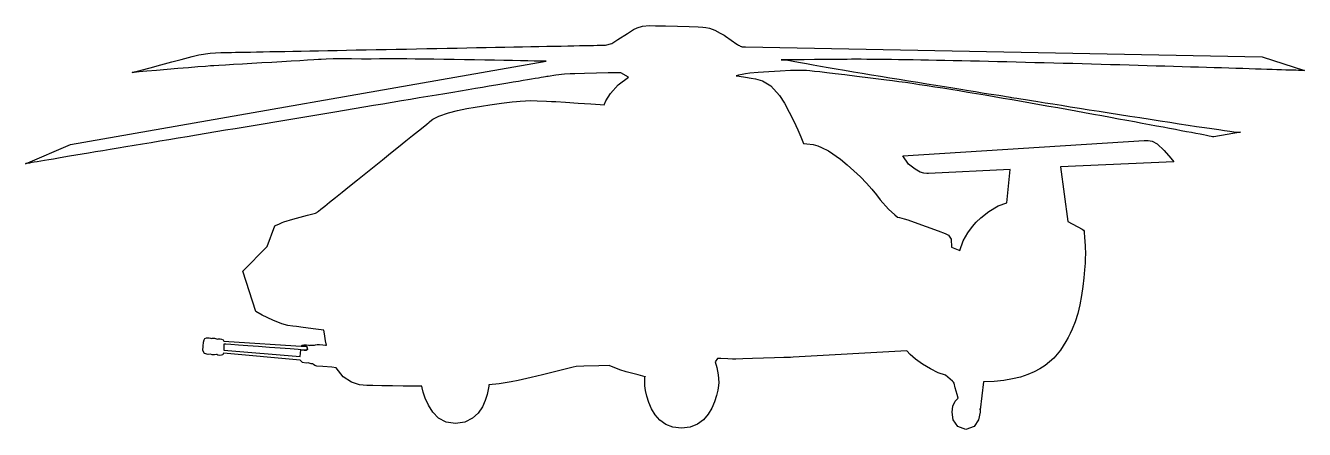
# Model space of a CAD drawing. Extents: x 24779 to 25618, y 6466 to 6731.
import ezdxf

# ---------------------------------------------------------------- set-up
doc = ezdxf.new("R2010")
doc.units = 0
doc.header["$MEASUREMENT"] = 0
doc.layers.add('LAYER_1', color=7, linetype='CONTINUOUS')

msp = doc.modelspace()

# ---------------------------------------------------------------- linework, layer by layer
at = {"layer": 'LAYER_1', "linetype": 'CONTINUOUS'}
msp.add_lwpolyline([(25140.32, 6507.12), (25138.32, 6506.63), (25133.12, 6505.38), (25125.96, 6503.64), (25118.07, 6501.73), (25110.68, 6499.94), (25105.02, 6498.55), (25102.31, 6497.88), (25097.61, 6496.96), (25089.8, 6495.71), (25083, 6495.15), (25082.92, 6494.3), (25082.61, 6492.01), (25081.91, 6488.7), (25080.66, 6484.75), (25078.73, 6480.57), (25075.96, 6476.57), (25072.21, 6473.15), (25067.32, 6470.7), (25061.16, 6469.63), (25054.96, 6470.53), (25050, 6473.23), (25046.15, 6477.14), (25043.28, 6481.67), (25041.27, 6486.22), (25039.98, 6490.2), (25039.3, 6493.02), (25039.11, 6494.1), (25037.42, 6494.13), (25032.99, 6494.2), (25026.78, 6494.3), (25019.72, 6494.41), (25012.77, 6494.52), (25006.87, 6494.59), (25002.99, 6494.62), (24998.14, 6495.04), (24992.79, 6496.71), (24987.5, 6500.25), (24982.83, 6506.28), (24979.86, 6506.55), (24974.07, 6507.05), (24970.12, 6507.33), (24968.91, 6507.71), (24967.98, 6508.42), (24967.6, 6508.8), (24966.35, 6508.89), (24965.11, 6509.29), (24964.56, 6509.53), (24963.1, 6509.18), (24960.77, 6509.64), (24959.1, 6511.32), (24908.81, 6515.73), (24908.39, 6514.81), (24907.55, 6514.43), (24906.29, 6514.36), (24905.21, 6514.57), (24904.53, 6514.85), (24904.29, 6514.99), (24903.07, 6514.7), (24901.41, 6514.8), (24900.41, 6515.2), (24898.75, 6514.98), (24896.46, 6515.63), (24895.37, 6517.51), (24895.6, 6520.34), (24895.86, 6522.94), (24896.1, 6524.65), (24896.68, 6525.54), (24897.83, 6525.93), (24898.62, 6525.91), (24899.4, 6525.82), (24900.29, 6525.62), (24900.72, 6525.39), (24901.53, 6525.72), (24902.33, 6525.75), (24902.93, 6525.6), (24903.53, 6525.48), (24904.32, 6525.25), (24904.71, 6525.07), (24905.41, 6525.28), (24906.07, 6525.31), (24906.71, 6525.18), (24907.59, 6525.05), (24908.59, 6524.64), (24909.12, 6523.6), (24963.19, 6520.24), (24963.78, 6519.49), (24964.01, 6518.33), (24963.19, 6517.72), (24961.53, 6517.86), (24957.83, 6518.15), (24952.55, 6518.56), (24946.15, 6519.04), (24939.11, 6519.58), (24931.88, 6520.12), (24924.92, 6520.64), (24918.7, 6521.1), (24913.69, 6521.48), (24910.34, 6521.73), (24909.12, 6521.82), (24909.02, 6517.72), (24959.1, 6513.63), (24959.62, 6518.04), (24960.34, 6518), (24961.85, 6517.9), (24963.19, 6517.72), (24963.82, 6518.33), (24963.96, 6519.49), (24963.19, 6520.24), (24961.55, 6520.27), (24960.25, 6520.32), (24959.73, 6520.35), (24960.47, 6520.99), (24961.65, 6521.35), (24963.3, 6521.29), (24964.55, 6521.06), (24965.02, 6520.86), (24965.08, 6520.77), (24965.54, 6521.03), (24966.34, 6521.16), (24967.29, 6521.08), (24967.99, 6521.01), (24968.41, 6520.98), (24968.55, 6520.98), (24969.26, 6521.33), (24970.36, 6521.61), (24971.91, 6521.61), (24973.97, 6521.3), (24975.7, 6521.07), (24976.42, 6520.98), (24975.84, 6523.94), (24975.15, 6528.55), (24974.64, 6530.95), (24969.56, 6531.55), (24961.13, 6532.66), (24956.68, 6533.26), (24954.35, 6533.49), (24951.18, 6533.98), (24947.23, 6535.05), (24941.19, 6537.52), (24934.28, 6540.83), (24930.12, 6543.24), (24921.51, 6569.59), (24937.57, 6585.65), (24942.61, 6599.3), (24943.48, 6599.7), (24945.18, 6600.49), (24946.39, 6601.09), (24946.89, 6601.3), (24947.44, 6601.54), (24948.49, 6601.82), (24954.44, 6603.56), (24964.03, 6606.25), (24969.28, 6607.7), (24969.66, 6607.82), (24970.13, 6608.11), (24970.65, 6608.44), (24971.24, 6608.91), (24972.81, 6610.17), (24975.26, 6612.14), (24978.48, 6614.72), (24982.34, 6617.82), (24986.75, 6621.37), (24991.6, 6625.26), (24996.78, 6629.42), (25002.16, 6633.75), (25007.66, 6638.17), (25013.15, 6642.58), (25018.53, 6646.9), (25023.69, 6651.05), (25028.51, 6654.93), (25032.9, 6658.45), (25036.73, 6661.53), (25039.9, 6664.08), (25042.3, 6666.01), (25043.82, 6667.23), (25044.36, 6667.66), (25046.23, 6669.13), (25050.11, 6671.16), (25056.54, 6673.33), (25062.51, 6674.86), (25068.53, 6676.14), (25073.96, 6677.14), (25078.17, 6677.84), (25083.62, 6678.63), (25091.32, 6679.64), (25098.19, 6680.51), (25101.16, 6680.89), (25103.48, 6681.07), (25107.03, 6681.3), (25110.19, 6681.41), (25114.69, 6681.18), (25120.74, 6680.98), (25124.05, 6680.89), (25126.86, 6680.72), (25133.33, 6680.31), (25141.6, 6679.78), (25149.8, 6679.25), (25156.09, 6678.84), (25158.59, 6678.68), (25159.76, 6681.13), (25162.79, 6686), (25167.72, 6691.7), (25174.55, 6696.64), (25169.51, 6699.68), (25167.19, 6699.63), (25161.33, 6699.49), (25153.62, 6699.31), (25145.74, 6699.14), (25139.39, 6699), (25136.23, 6698.95), (25132.53, 6698.65), (25126.84, 6697.98), (25121.95, 6697.27), (25121.66, 6697.21), (25121.04, 6697.11), (25120.11, 6696.95), (25118.87, 6696.74), (25117.34, 6696.48), (25115.51, 6696.18), (25113.41, 6695.83), (25111.03, 6695.43), (25108.4, 6694.99), (25105.5, 6694.5), (25102.36, 6693.98), (25098.99, 6693.41), (25095.38, 6692.81), (25091.55, 6692.17), (25087.52, 6691.49), (25083.27, 6690.79), (25078.84, 6690.04), (25074.22, 6689.27), (25069.41, 6688.47), (25064.44, 6687.64), (25059.31, 6686.78), (25054.03, 6685.9), (25048.61, 6685), (25043.04, 6684.07), (25037.36, 6683.12), (25031.55, 6682.15), (25025.64, 6681.16), (25019.62, 6680.16), (25013.51, 6679.14), (25007.32, 6678.11), (25001.05, 6677.06), (24994.72, 6676), (24988.33, 6674.94), (24981.88, 6673.86), (24975.4, 6672.78), (24968.89, 6671.7), (24962.35, 6670.61), (24955.79, 6669.51), (24949.23, 6668.42), (24942.67, 6667.32), (24936.12, 6666.23), (24929.59, 6665.14), (24923.08, 6664.06), (24916.62, 6662.98), (24910.19, 6661.91), (24903.82, 6660.85), (24897.51, 6659.79), (24891.27, 6658.75), (24885.11, 6657.73), (24879.04, 6656.71), (24873.06, 6655.72), (24867.19, 6654.74), (24861.43, 6653.78), (24855.79, 6652.84), (24850.28, 6651.92), (24844.91, 6651.02), (24839.68, 6650.15), (24834.61, 6649.31), (24829.71, 6648.49), (24824.97, 6647.7), (24820.42, 6646.94), (24816.06, 6646.21), (24811.9, 6645.52), (24807.94, 6644.86), (24804.2, 6644.24), (24800.68, 6643.65), (24797.39, 6643.1), (24794.35, 6642.6), (24791.55, 6642.13), (24789.02, 6641.71), (24786.74, 6641.33), (24784.75, 6641), (24783.04, 6640.71), (24781.62, 6640.47), (24780.5, 6640.29), (24779.69, 6640.15), (24779.19, 6640.07), (24779.03, 6640.04), (24808.53, 6652.64), (25120.48, 6707.14), (25119.94, 6707.15), (25118.39, 6707.18), (25115.91, 6707.23), (25112.6, 6707.29), (25108.55, 6707.37), (25103.84, 6707.46), (25098.57, 6707.57), (25092.82, 6707.67), (25086.69, 6707.79), (25080.27, 6707.9), (25073.65, 6708.02), (25066.92, 6708.14), (25060.16, 6708.25), (25053.47, 6708.36), (25046.94, 6708.46), (25040.67, 6708.55), (25034.73, 6708.62), (25029.22, 6708.69), (25024.23, 6708.73), (25019.85, 6708.76), (25016.17, 6708.77), (25013.29, 6708.75), (25011.28, 6708.71), (25005.72, 6708.63), (24999.47, 6708.64), (24992.97, 6708.69), (24986.64, 6708.73), (24980.91, 6708.72), (24976.21, 6708.63), (24972.96, 6708.4), (24971.17, 6708.26), (24968.13, 6708.05), (24964.02, 6707.8), (24959.03, 6707.5), (24953.36, 6707.16), (24947.18, 6706.8), (24940.69, 6706.43), (24934.08, 6706.05), (24927.55, 6705.68), (24921.27, 6705.32), (24915.44, 6704.99), (24910.25, 6704.69), (24905.89, 6704.43), (24902.54, 6704.23), (24900.41, 6704.09), (24897.13, 6703.84), (24892.15, 6703.44), (24885.96, 6702.93), (24879.03, 6702.35), (24871.85, 6701.74), (24864.89, 6701.15), (24858.64, 6700.62), (24853.58, 6700.18), (24850.19, 6699.89), (24848.96, 6699.79), (24850.56, 6700.21), (24854.8, 6701.34), (24860.83, 6702.95), (24867.8, 6704.81), (24874.88, 6706.71), (24881.2, 6708.42), (24885.94, 6709.72), (24888.23, 6710.39), (24892.8, 6711.28), (24900.13, 6712.37), (24907.23, 6712.91), (24907.77, 6712.91), (24908.76, 6712.93), (24910.17, 6712.95), (24911.99, 6712.98), (24914.21, 6713.02), (24916.81, 6713.06), (24919.76, 6713.12), (24923.06, 6713.18), (24926.68, 6713.24), (24930.62, 6713.32), (24934.85, 6713.4), (24939.36, 6713.48), (24944.12, 6713.57), (24949.13, 6713.67), (24954.37, 6713.76), (24959.82, 6713.87), (24965.47, 6713.98), (24971.29, 6714.09), (24977.27, 6714.2), (24983.39, 6714.32), (24989.65, 6714.44), (24996.01, 6714.56), (25002.47, 6714.69), (25009, 6714.81), (25015.6, 6714.94), (25022.24, 6715.07), (25028.91, 6715.2), (25035.59, 6715.33), (25042.26, 6715.45), (25048.91, 6715.58), (25055.53, 6715.71), (25062.08, 6715.84), (25068.57, 6715.97), (25074.97, 6716.09), (25081.26, 6716.21), (25087.43, 6716.33), (25093.46, 6716.45), (25099.33, 6716.56), (25105.03, 6716.68), (25110.55, 6716.78), (25115.86, 6716.89), (25120.94, 6716.99), (25125.79, 6717.08), (25130.38, 6717.17), (25134.7, 6717.25), (25138.74, 6717.33), (25142.46, 6717.41), (25145.87, 6717.47), (25148.94, 6717.53), (25151.65, 6717.59), (25153.99, 6717.63), (25155.94, 6717.67), (25157.49, 6717.7), (25158.62, 6717.72), (25159.31, 6717.74), (25159.54, 6717.74), (25163.63, 6718.79), (25167.62, 6721.51), (25173.86, 6725.45), (25177.91, 6728.03), (25180.23, 6729.1), (25183.89, 6730.11), (25188.31, 6730.55), (25192.36, 6730.49), (25198.98, 6730.32), (25206.77, 6730.1), (25214.35, 6729.87), (25220.31, 6729.65), (25223.27, 6729.5), (25225.31, 6729.29), (25227.7, 6728.84), (25231.15, 6727.5), (25234.72, 6725.69), (25237.3, 6724.29), (25238.29, 6723.73), (25245.74, 6718.27), (25246.03, 6718.12), (25246.67, 6717.81), (25247.32, 6717.53), (25247.94, 6717.1), (25248.65, 6716.74), (25249, 6716.59), (25251.31, 6716.59), (25590.34, 6709.97), (25618.06, 6701.05), (25617.9, 6701.05), (25617.41, 6701.07), (25616.62, 6701.09), (25615.52, 6701.13), (25614.12, 6701.17), (25612.44, 6701.23), (25610.48, 6701.29), (25608.26, 6701.36), (25605.77, 6701.44), (25603.03, 6701.53), (25600.05, 6701.62), (25596.84, 6701.73), (25593.4, 6701.84), (25589.74, 6701.95), (25585.88, 6702.07), (25581.82, 6702.2), (25577.57, 6702.33), (25573.13, 6702.47), (25568.53, 6702.61), (25563.76, 6702.76), (25558.83, 6702.91), (25553.76, 6703.06), (25548.55, 6703.22), (25543.21, 6703.38), (25537.76, 6703.54), (25532.19, 6703.71), (25526.51, 6703.88), (25520.75, 6704.05), (25514.89, 6704.22), (25508.96, 6704.39), (25502.97, 6704.56), (25496.91, 6704.74), (25490.8, 6704.91), (25484.65, 6705.08), (25478.47, 6705.25), (25472.26, 6705.43), (25466.04, 6705.6), (25459.81, 6705.76), (25453.59, 6705.93), (25447.37, 6706.09), (25441.17, 6706.25), (25435, 6706.41), (25428.87, 6706.57), (25422.78, 6706.72), (25416.75, 6706.87), (25410.78, 6707.01), (25404.88, 6707.15), (25399.06, 6707.28), (25393.33, 6707.41), (25387.7, 6707.53), (25382.17, 6707.64), (25376.76, 6707.75), (25371.47, 6707.86), (25366.32, 6707.95), (25361.31, 6708.04), (25356.44, 6708.12), (25351.74, 6708.19), (25347.2, 6708.26), (25342.84, 6708.31), (25338.67, 6708.36), (25334.69, 6708.39), (25330.91, 6708.42), (25327.34, 6708.44), (25323.99, 6708.44), (25320.87, 6708.44), (25317.99, 6708.42), (25315.35, 6708.4), (25315.35, 6708.4), (25305.09, 6708.3), (25296.65, 6708.23), (25289.87, 6708.17), (25284.59, 6708.13), (25280.64, 6708.11), (25277.86, 6708.09), (25276.07, 6708.09), (25275.11, 6708.1), (25274.82, 6708.11), (25275.03, 6708.12), (25275.57, 6708.14), (25276.28, 6708.16), (25276.99, 6708.17), (25277.54, 6708.18), (25277.76, 6708.19), (25280.51, 6707.64), (25283.73, 6707.02), (25287.37, 6706.34), (25291.42, 6705.61), (25295.83, 6704.83), (25300.57, 6704), (25305.6, 6703.13), (25310.89, 6702.23), (25316.4, 6701.3), (25322.11, 6700.34), (25327.96, 6699.36), (25333.94, 6698.37), (25340.01, 6697.37), (25346.12, 6696.37), (25352.25, 6695.37), (25358.36, 6694.37), (25364.41, 6693.39), (25370.38, 6692.42), (25376.22, 6691.48), (25381.9, 6690.56), (25387.39, 6689.68), (25392.65, 6688.83), (25397.65, 6688.03), (25402.35, 6687.28), (25406.72, 6686.58), (25410.72, 6685.93), (25414.32, 6685.35), (25417.48, 6684.84), (25420.16, 6684.41), (25422.34, 6684.05), (25423.98, 6683.78), (25425.04, 6683.6), (25425.5, 6683.51), (25426.03, 6683.44), (25427.3, 6683.25), (25429.28, 6682.94), (25431.9, 6682.53), (25435.13, 6682.02), (25438.91, 6681.43), (25443.2, 6680.75), (25447.95, 6680), (25453.1, 6679.18), (25458.62, 6678.31), (25464.46, 6677.39), (25470.57, 6676.43), (25476.89, 6675.43), (25483.39, 6674.41), (25490.01, 6673.37), (25496.71, 6672.32), (25503.43, 6671.27), (25510.14, 6670.22), (25516.78, 6669.19), (25523.31, 6668.18), (25529.68, 6667.2), (25535.84, 6666.25), (25541.73, 6665.36), (25547.33, 6664.51), (25552.57, 6663.73), (25557.41, 6663.01), (25561.8, 6662.38), (25565.7, 6661.83), (25569.05, 6661.37), (25571.81, 6661.01), (25573.93, 6660.76), (25575.36, 6660.63), (25576.06, 6660.62), (25558.63, 6657.58), (25558.43, 6657.62), (25557.85, 6657.73), (25556.88, 6657.91), (25555.56, 6658.17), (25553.88, 6658.49), (25551.88, 6658.87), (25549.55, 6659.31), (25546.91, 6659.81), (25543.98, 6660.37), (25540.77, 6660.98), (25537.29, 6661.63), (25533.56, 6662.34), (25529.58, 6663.09), (25525.38, 6663.87), (25520.97, 6664.7), (25516.36, 6665.56), (25511.56, 6666.45), (25506.58, 6667.38), (25501.45, 6668.33), (25496.17, 6669.3), (25490.76, 6670.3), (25485.23, 6671.31), (25479.6, 6672.34), (25473.87, 6673.38), (25468.07, 6674.43), (25462.2, 6675.49), (25456.28, 6676.55), (25450.32, 6677.61), (25444.33, 6678.68), (25438.34, 6679.73), (25432.34, 6680.79), (25426.37, 6681.83), (25420.42, 6682.86), (25414.51, 6683.87), (25408.67, 6684.86), (25402.89, 6685.84), (25397.19, 6686.79), (25391.6, 6687.71), (25386.11, 6688.6), (25380.74, 6689.46), (25375.52, 6690.29), (25370.44, 6691.08), (25365.53, 6691.83), (25360.8, 6692.53), (25356.26, 6693.19), (25351.92, 6693.79), (25347.8, 6694.35), (25343.91, 6694.85), (25343.91, 6694.85), (25333.39, 6696.15), (25324.32, 6697.27), (25316.6, 6698.21), (25310.09, 6698.99), (25304.66, 6699.63), (25300.2, 6700.14), (25296.58, 6700.53), (25293.66, 6700.82), (25291.33, 6701.02), (25289.45, 6701.14), (25287.91, 6701.2), (25286.58, 6701.21), (25285.33, 6701.19), (25284.03, 6701.15), (25282.57, 6701.09), (25280.81, 6701.05), (25274.02, 6700.76), (25266.6, 6700.32), (25259.62, 6699.82), (25254.16, 6699.34), (25251.31, 6698.95), (25249.14, 6698.41), (25246.82, 6698.08), (25245.22, 6697.69), (25247.21, 6697.35), (25251.41, 6696.66), (25255.09, 6696.11), (25258.02, 6695.7), (25262.57, 6694.38), (25268.02, 6691.09), (25273.67, 6684.77), (25276.9, 6679.65), (25280.07, 6673.82), (25283.04, 6667.84), (25285.63, 6662.23), (25287.69, 6657.56), (25289.04, 6654.36), (25289.52, 6653.17), (25291.55, 6653), (25295.65, 6652.5), (25298.87, 6651.7), (25301.24, 6650.74), (25305.71, 6648.55), (25313.67, 6642.98), (25318.12, 6639.33), (25322.5, 6635.41), (25326.71, 6631.34), (25330.64, 6627.26), (25334.2, 6623.31), (25337.3, 6619.61), (25339.82, 6616.31), (25345.11, 6610.23), (25349.33, 6606.4), (25351.05, 6605.08), (25352.47, 6604.73), (25355.41, 6603.99), (25357.88, 6603.29), (25362.07, 6601.72), (25369.91, 6598.9), (25377.85, 6596.01), (25382.34, 6594.26), (25384.59, 6593.12), (25386.28, 6590.62), (25386.44, 6585.34), (25392, 6583.13), (25394.1, 6589.43), (25397.15, 6594.78), (25400.27, 6598.92), (25402.61, 6601.61), (25405.68, 6604.54), (25410.91, 6608.6), (25417.03, 6612.33), (25422.77, 6614.32), (25424.97, 6636.16), (25371.32, 6633.64), (25370.4, 6633.6), (25368.28, 6633.78), (25365.96, 6634.58), (25362.65, 6636.44), (25358.29, 6639.79), (25354.62, 6645.08), (25512.85, 6655.16), (25515.53, 6655.24), (25518.09, 6654.77), (25521.46, 6652.96), (25526.07, 6648.68), (25530.44, 6643.69), (25532.38, 6641.3), (25458.04, 6637.94), (25462.87, 6602.03), (25472.32, 6597.1), (25473.12, 6596.51), (25473.49, 6595.8), (25473.58, 6595), (25473.82, 6591.92), (25474.15, 6586.25), (25474.32, 6580.51), (25474.27, 6578.31), (25474.11, 6574.89), (25473.81, 6570.47), (25473.34, 6565.31), (25472.69, 6559.61), (25471.82, 6553.63), (25470.72, 6547.6), (25469.35, 6541.74), (25467.69, 6536.28), (25465.71, 6531.48), (25465.71, 6531.48), (25464.42, 6528.82), (25463.04, 6526.11), (25461.53, 6523.37), (25459.87, 6520.62), (25458.01, 6517.89), (25455.92, 6515.22), (25453.56, 6512.62), (25450.9, 6510.13), (25447.9, 6507.77), (25444.53, 6505.56), (25440.75, 6503.55), (25436.52, 6501.75), (25431.81, 6500.19), (25426.58, 6498.9), (25420.8, 6497.91), (25414.43, 6497.25), (25407.44, 6496.93), (25405.23, 6478.77), (25405.32, 6479.38), (25405.42, 6479.62), (25405.23, 6477.09), (25404.26, 6472.12), (25401.3, 6467.74), (25395.99, 6465.85), (25390.59, 6467.79), (25387.71, 6472.21), (25386.86, 6477.09), (25387.45, 6481.19), (25388.96, 6484.36), (25390.95, 6486.43), (25390.29, 6488.73), (25389.02, 6493.17), (25388.22, 6496.09), (25387.9, 6496.82), (25387.42, 6497.29), (25387.17, 6497.46), (25382.55, 6501.45), (25377.8, 6503.02), (25372.65, 6505.51), (25367.56, 6508.56), (25362.98, 6511.8), (25359.36, 6514.87), (25357.14, 6517.41), (25282.59, 6513.1), (25280.94, 6513.05), (25276.57, 6512.92), (25270.37, 6512.74), (25263.22, 6512.52), (25256.02, 6512.31), (25249.64, 6512.13), (25244.97, 6512), (25242.91, 6511.95), (25239.67, 6512.05), (25235.19, 6512.26), (25232.93, 6512.37), (25231.46, 6510.06), (25232.62, 6506.48), (25233.45, 6501.73), (25233.77, 6496.62), (25233.64, 6494.6), (25233.21, 6491.64), (25232.4, 6488), (25231.12, 6483.96), (25229.31, 6479.79), (25226.88, 6475.77), (25223.75, 6472.16), (25219.85, 6469.25), (25215.09, 6467.3), (25209.41, 6466.59), (25203.79, 6467.27), (25199.08, 6469.16), (25195.21, 6471.98), (25192.11, 6475.49), (25189.7, 6479.44), (25187.9, 6483.55), (25186.63, 6487.58), (25185.82, 6491.28), (25185.39, 6494.37), (25185.26, 6496.62), (25185.32, 6500.07), (25185.42, 6500.65), (25185.47, 6500.4), (25180.92, 6501.54), (25173.12, 6503.66), (25168.99, 6504.81), (25161.85, 6507.75), (25155.05, 6507.49), (25145.3, 6507.23), (25140.32, 6507.12)], dxfattribs=at)

doc.saveas('drawing.dxf')
